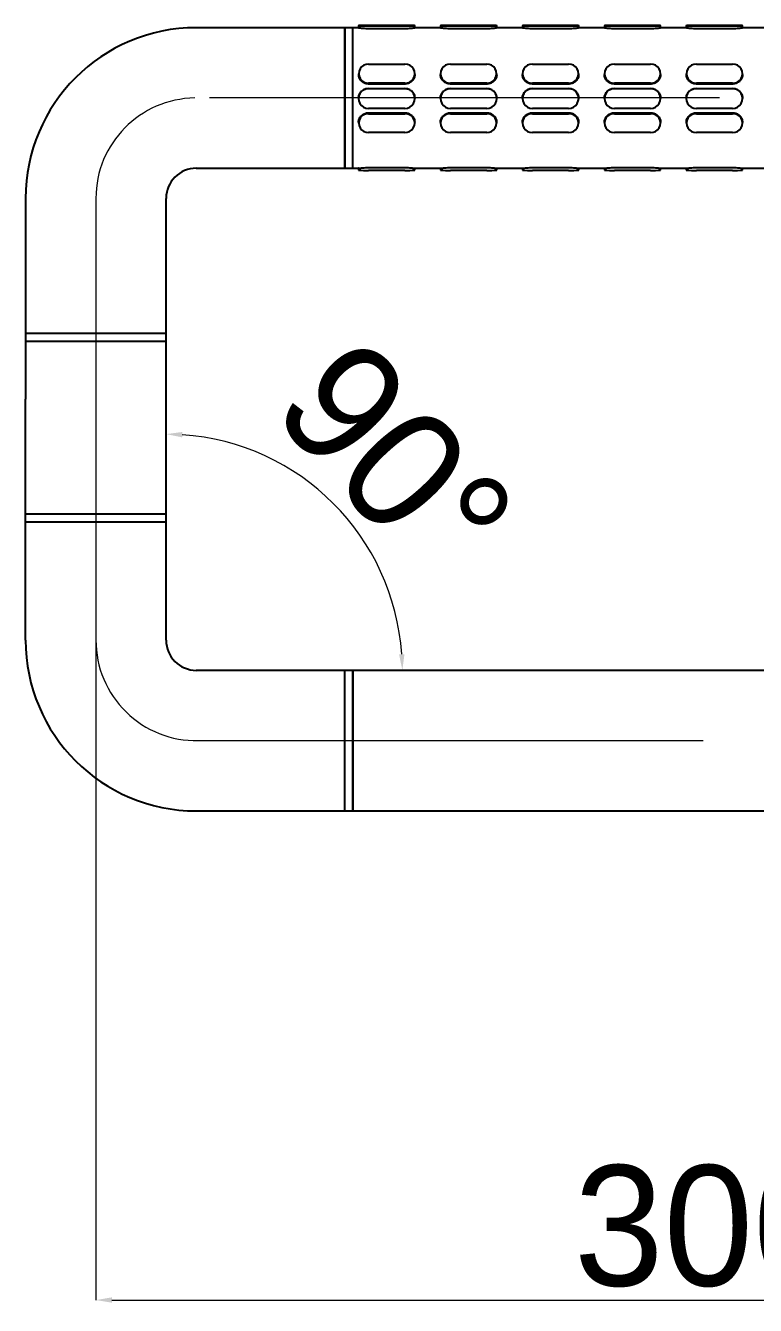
# Model space of a CAD drawing. Extents: x 0 to 3255, y 0 to 2385.
# Drawn here: x 670.8 to 852.5, y 420.9 to 739.6 of the extents above; entities that cross this region are included whole.
import ezdxf

# ---------------------------------------------------------------- set-up
doc = ezdxf.new("R2010")
doc.units = 0
doc.header["$LTSCALE"] = 10
doc.header["$MEASUREMENT"] = 0
doc.header["$PDMODE"] = 3
doc.header["$PDSIZE"] = -10
doc.linetypes.add('CENTERX2', pattern=[20.32, 12.7, -2.54, 2.54, -2.54])
doc.layers.get('0').update_dxf_attribs({"linetype": 'CONTINUOUS'})
doc.layers.get('DEFPOINTS').update_dxf_attribs({"linetype": 'CONTINUOUS'})
doc.layers.add('中心线层', color=1, linetype='CENTERX2', lineweight=25)
doc.styles.add('Daelim Dimension', font='')
doc.styles.get('Daelim Dimension').set_extended_font_data('나눔고딕')
doc.dimstyles.new('DEFAULT', dxfattribs={"dimscale": 2, "dimtxt": 2, "dimasz": 2, "dimexe": 0, "dimexo": 2, "dimgap": 1, "dimtad": 1, "dimdec": 0, "dimzin": 9, "dimdsep": 46, "dimtxsty": 'Daelim Dimension', "dimcen": 0.5, "dimclrd": 5, "dimclre": 5, "dimclrt": 256, "dimadec": 1, "dimazin": 0, "dimtfac": 1, "dimtdec": 0, "dimtix": 1, "dimtmove": 0, "dimatfit": 3, "dimfxl": 1, "dimtolj": 1, "dimtzin": 1, "dimlwd": 9, "dimlwe": 9, "dimarcsym": 0})

# ---------------------------------------------------------------- blocks, each defined once
blk = doc.blocks.new('*D63')
at = {"color": 5, "lineweight": 9, "transparency": 16777216}
blk.add_arc((705.81, 579.06), 58.8, 3.8983, 86.1017, dxfattribs=at)
at = {"color": 5, "transparency": 16777216}
for points in [[(709.79, 637.06), (709.83, 638.4), (705.81, 637.87)], [(765.14, 583.08), (763.81, 583.04), (764.61, 579.06)]]:
    blk.add_solid(points, dxfattribs=at)
at = {"layer": 'DEFPOINTS', "color": 0, "transparency": 16777216}
for p in [(705.81, 646.56), (735.21, 629.99), (705.81, 586.56), (752.31, 579.06), (1228.31, 579.06)]:
    blk.add_point(p, dxfattribs=at)
at = {"color": 7, "transparency": 16777216, "insert": (762.75, 631.1), "char_height": 30, "attachment_point": 5, "rotation": 312.425, "style": 'Daelim Dimension'}
blk.add_mtext('\\A1;90°', dxfattribs=at)
blk = doc.blocks.new('*D64')
at = {"color": 5, "lineweight": 9, "transparency": 16777216}
for p, q in [((688.31, 666.56), (688.31, 422.28)), ((993.31, 439.34), (993.31, 422.28)), ((692.31, 422.28), (989.31, 422.28))]:
    blk.add_line(p, q, dxfattribs=at)
at = {"color": 5, "transparency": 16777216}
for points in [[(692.31, 422.95), (692.31, 421.62), (688.31, 422.28)], [(989.31, 422.95), (989.31, 421.62), (993.31, 422.28)]]:
    blk.add_solid(points, dxfattribs=at)
at = {"layer": 'DEFPOINTS', "color": 0, "transparency": 16777216}
for p in [(688.31, 670.56), (993.31, 443.34), (993.31, 422.28)]:
    blk.add_point(p, dxfattribs=at)
at = {"color": 7, "transparency": 16777216, "insert": (840.81, 440.63), "char_height": 30, "attachment_point": 5, "style": 'Daelim Dimension'}
blk.add_mtext('\\A1;300', dxfattribs=at)

msp = doc.modelspace()

# ---------------------------------------------------------------- linework, layer by layer
at = {"color": 7, "linetype": 'Continuous', "lineweight": 25}
for p, q in [((753.71, 739.56), (753.71, 739.56)), ((753.71, 739.56), (753.71, 739.06)), ((753.71, 739.56), (753.71, 739.56)), ((765.21, 739.58), (756.21, 739.58)), ((756.21, 739.55), (765.21, 739.55)), ((767.71, 739.56), (767.71, 739.56)), ((767.71, 739.06), (767.71, 739.56)), ((767.71, 739.56), (767.71, 739.56)), ((774.11, 739.56), (774.11, 739.56)), ((774.11, 739.56), (774.11, 739.06)), ((774.11, 739.56), (774.11, 739.56)), ((785.61, 739.58), (776.61, 739.58)), ((776.61, 739.55), (785.61, 739.55)), ((788.11, 739.56), (788.11, 739.56)), ((788.11, 739.06), (788.11, 739.56)), ((788.11, 739.56), (788.11, 739.56)), ((794.51, 739.56), (794.51, 739.56)), ((794.51, 739.56), (794.51, 739.06)), ((794.51, 739.56), (794.51, 739.56)), ((806.01, 739.58), (797.01, 739.58)), ((797.01, 739.55), (806.01, 739.55)), ((808.51, 739.56), (808.51, 739.56)), ((808.51, 739.06), (808.51, 739.56)), ((808.51, 739.56), (808.51, 739.56)), ((814.91, 739.56), (814.91, 739.56)), ((814.91, 739.56), (814.91, 739.06)), ((814.91, 739.56), (814.91, 739.56)), ((826.41, 739.58), (817.41, 739.58)), ((817.41, 739.55), (826.41, 739.55)), ((828.91, 739.56), (828.91, 739.56)), ((828.91, 739.06), (828.91, 739.56)), ((828.91, 739.56), (828.91, 739.56)), ((835.31, 739.56), (835.31, 739.56)), ((835.31, 739.56), (835.31, 739.06)), ((835.31, 739.56), (835.31, 739.56)), ((846.81, 739.58), (837.81, 739.58)), ((837.81, 739.55), (846.81, 739.55)), ((849.31, 739.56), (849.31, 739.56)), ((849.31, 739.06), (849.31, 739.56)), ((849.31, 739.56), (849.31, 739.56)), ((750.31, 739.06), (713.31, 739.06)), ((752.31, 739.06), (750.31, 739.06)), ((750.31, 704.06), (750.31, 739.06)), ((750.31, 739.06), (750.31, 721.56)), ((753.75, 739.06), (752.31, 739.06)), ((752.31, 721.45), (752.31, 739.06)), ((752.31, 704.06), (752.31, 739.06)), ((756.21, 738.87), (765.21, 738.87)), ((774.15, 739.06), (767.69, 739.06)), ((776.61, 738.87), (785.61, 738.87)), ((794.55, 739.06), (788.09, 739.06)), ((797.01, 738.87), (806.01, 738.87)), ((814.95, 739.06), (808.49, 739.06)), ((817.41, 738.87), (826.41, 738.87)), ((835.35, 739.06), (828.89, 739.06)), ((837.81, 738.87), (846.81, 738.87)), ((855.75, 739.06), (849.29, 739.06)), ((756.21, 729.96), (765.21, 729.96)), ((776.61, 729.96), (785.61, 729.96)), ((797.01, 729.96), (806.01, 729.96)), ((817.41, 729.96), (826.41, 729.96)), ((837.81, 729.96), (846.81, 729.96)), ((753.71, 727.61), (753.71, 727.44)), ((767.71, 727.44), (767.71, 727.61)), ((774.11, 727.61), (774.11, 727.44)), ((788.11, 727.44), (788.11, 727.61)), ((794.51, 727.61), (794.51, 727.44)), ((808.51, 727.44), (808.51, 727.61)), ((814.91, 727.61), (814.91, 727.44)), ((828.91, 727.44), (828.91, 727.61)), ((835.31, 727.61), (835.31, 727.44)), ((849.31, 727.44), (849.31, 727.61)), ((765.21, 725.25), (756.21, 725.25)), ((765.21, 725.03), (756.21, 725.03)), ((756.21, 723.95), (765.21, 723.95)), ((756.21, 723.95), (765.21, 723.95)), ((785.61, 725.25), (776.61, 725.25)), ((785.61, 725.03), (776.61, 725.03)), ((776.61, 723.95), (785.61, 723.95)), ((776.61, 723.95), (785.61, 723.95)), ((806.01, 725.25), (797.01, 725.25)), ((806.01, 725.03), (797.01, 725.03)), ((797.01, 723.95), (806.01, 723.95)), ((797.01, 723.95), (806.01, 723.95)), ((826.41, 725.25), (817.41, 725.25)), ((826.41, 725.03), (817.41, 725.03)), ((817.41, 723.95), (826.41, 723.95)), ((817.41, 723.95), (826.41, 723.95)), ((846.81, 725.25), (837.81, 725.25)), ((846.81, 725.03), (837.81, 725.03)), ((837.81, 723.95), (846.81, 723.95)), ((837.81, 723.95), (846.81, 723.95)), ((750.31, 721.56), (750.31, 704.06)), ((752.31, 704.06), (752.31, 721.45)), ((753.71, 721.45), (753.71, 721.45)), ((767.71, 721.45), (767.71, 721.45)), ((774.11, 721.45), (774.11, 721.45)), ((788.11, 721.45), (788.11, 721.45)), ((794.51, 721.45), (794.51, 721.45)), ((808.51, 721.45), (808.51, 721.45)), ((814.91, 721.45), (814.91, 721.45)), ((828.91, 721.45), (828.91, 721.45)), ((835.31, 721.45), (835.31, 721.45)), ((849.31, 721.45), (849.31, 721.45)), ((765.21, 718.95), (756.21, 718.95)), ((756.21, 717.88), (765.21, 717.88)), ((756.21, 717.64), (765.21, 717.64)), ((785.61, 718.95), (776.61, 718.95)), ((776.61, 717.88), (785.61, 717.88)), ((776.61, 717.64), (785.61, 717.64)), ((806.01, 718.95), (797.01, 718.95)), ((797.01, 717.88), (806.01, 717.88)), ((797.01, 717.64), (806.01, 717.64)), ((826.41, 718.95), (817.41, 718.95)), ((817.41, 717.88), (826.41, 717.88)), ((817.41, 717.64), (826.41, 717.64)), ((846.81, 718.95), (837.81, 718.95)), ((837.81, 717.88), (846.81, 717.88)), ((837.81, 717.64), (846.81, 717.64)), ((753.71, 715.47), (753.71, 715.3)), ((767.71, 715.3), (767.71, 715.47)), ((774.11, 715.47), (774.11, 715.3)), ((788.11, 715.3), (788.11, 715.47)), ((794.51, 715.47), (794.51, 715.3)), ((808.51, 715.3), (808.51, 715.47)), ((814.91, 715.47), (814.91, 715.3)), ((828.91, 715.3), (828.91, 715.47)), ((835.31, 715.47), (835.31, 715.3)), ((849.31, 715.3), (849.31, 715.47)), ((765.21, 712.95), (756.21, 712.95)), ((785.61, 712.95), (776.61, 712.95)), ((806.01, 712.95), (797.01, 712.95)), ((826.41, 712.95), (817.41, 712.95)), ((846.81, 712.95), (837.81, 712.95)), ((756.21, 704.23), (765.21, 704.23)), ((776.61, 704.23), (785.61, 704.23)), ((797.01, 704.23), (806.01, 704.23)), ((817.41, 704.23), (826.41, 704.23)), ((837.81, 704.23), (846.81, 704.23)), ((713.31, 704.06), (750.31, 704.06)), ((750.31, 704.06), (752.31, 704.06)), ((752.31, 704.06), (753.74, 704.06)), ((753.71, 704.07), (753.71, 703.56)), ((753.71, 703.56), (753.71, 703.56)), ((756.21, 703.55), (765.21, 703.55)), ((767.67, 704.06), (774.14, 704.06)), ((767.71, 703.56), (767.71, 704.07)), ((767.71, 703.56), (767.71, 703.56)), ((774.11, 704.07), (774.11, 703.56)), ((774.11, 703.56), (774.11, 703.56)), ((776.61, 703.55), (785.61, 703.55)), ((788.07, 704.06), (794.54, 704.06)), ((788.11, 703.56), (788.11, 704.07)), ((788.11, 703.56), (788.11, 703.56)), ((794.51, 704.07), (794.51, 703.56)), ((794.51, 703.56), (794.51, 703.56)), ((797.01, 703.55), (806.01, 703.55)), ((808.47, 704.06), (814.94, 704.06)), ((808.51, 703.56), (808.51, 704.07)), ((808.51, 703.56), (808.51, 703.56)), ((814.91, 704.07), (814.91, 703.56)), ((814.91, 703.56), (814.91, 703.56)), ((817.41, 703.55), (826.41, 703.55)), ((828.87, 704.06), (835.34, 704.06)), ((828.91, 703.56), (828.91, 704.07)), ((828.91, 703.56), (828.91, 703.56)), ((835.31, 704.07), (835.31, 703.56)), ((835.31, 703.56), (835.31, 703.56)), ((837.81, 703.55), (846.81, 703.55)), ((849.27, 704.06), (855.74, 704.06)), ((849.31, 703.56), (849.31, 704.07)), ((849.31, 703.56), (849.31, 703.56)), ((670.81, 696.56), (670.81, 646.56)), ((705.81, 646.56), (705.81, 696.56)), ((750.31, 579.06), (713.31, 579.06)), ((752.31, 579.06), (750.31, 579.06)), ((750.31, 544.06), (750.31, 579.06)), ((750.31, 561.56), (750.31, 579.06)), ((1138, 579.06), (752.31, 579.06)), ((752.31, 579.06), (752.31, 578.79)), ((752.31, 544.06), (752.31, 579.06)), ((752.31, 578.79), (752.31, 544.06)), ((750.31, 544.06), (750.31, 561.56)), ((713.31, 544.06), (750.31, 544.06)), ((750.31, 544.06), (752.31, 544.06)), ((752.31, 544.06), (1228.31, 544.06))]:
    msp.add_line(p, q, dxfattribs=at)
for p, q in [((670.91, 663.04), (705.81, 663.04)), ((670.91, 661.05), (705.81, 661.05)), ((670.81, 586.56), (670.81, 646.56)), ((705.81, 586.56), (705.81, 646.56)), ((670.91, 618.03), (705.81, 618.03)), ((670.91, 616.04), (705.81, 616.04))]:
    msp.add_line(p, q)
at = {"color": 7, "linetype": 'Continuous', "lineweight": 25, "flags": 128}
for points in [[(756.21, 739.58), (755.26, 739.58), (754.44, 739.57), (753.9, 739.57), (753.71, 739.56), (753.9, 739.56), (754.44, 739.55), (755.26, 739.55), (756.21, 739.55)], [(765.21, 739.55), (766.17, 739.55), (766.98, 739.55), (767.52, 739.56), (767.71, 739.56), (767.52, 739.57), (766.98, 739.57), (766.17, 739.58), (765.21, 739.58)], [(776.61, 739.58), (775.66, 739.58), (774.84, 739.57), (774.3, 739.57), (774.11, 739.56), (774.3, 739.56), (774.84, 739.55), (775.66, 739.55), (776.61, 739.55)], [(785.61, 739.55), (786.57, 739.55), (787.38, 739.55), (787.92, 739.56), (788.11, 739.56), (787.92, 739.57), (787.38, 739.57), (786.57, 739.58), (785.61, 739.58)], [(797.01, 739.58), (796.06, 739.58), (795.24, 739.57), (794.7, 739.57), (794.51, 739.56), (794.7, 739.56), (795.24, 739.55), (796.06, 739.55), (797.01, 739.55)], [(806.01, 739.55), (806.97, 739.55), (807.78, 739.55), (808.32, 739.56), (808.51, 739.56), (808.32, 739.57), (807.78, 739.57), (806.97, 739.58), (806.01, 739.58)], [(817.41, 739.58), (816.46, 739.58), (815.64, 739.57), (815.1, 739.57), (814.91, 739.56), (815.1, 739.56), (815.64, 739.55), (816.46, 739.55), (817.41, 739.55)], [(826.41, 739.55), (827.37, 739.55), (828.18, 739.55), (828.72, 739.56), (828.91, 739.56), (828.72, 739.57), (828.18, 739.57), (827.37, 739.58), (826.41, 739.58)], [(837.81, 739.58), (836.86, 739.58), (836.04, 739.57), (835.5, 739.57), (835.31, 739.56), (835.5, 739.56), (836.04, 739.55), (836.86, 739.55), (837.81, 739.55)], [(846.81, 739.55), (847.77, 739.55), (848.58, 739.55), (849.12, 739.56), (849.31, 739.56), (849.12, 739.57), (848.58, 739.57), (847.77, 739.58), (846.81, 739.58)], [(753.71, 703.56), (753.71, 703.56), (753.71, 703.56)], [(767.71, 703.56), (767.71, 703.56), (767.71, 703.56)], [(774.11, 703.56), (774.11, 703.56), (774.11, 703.56)], [(788.11, 703.56), (788.11, 703.56), (788.11, 703.56)], [(794.51, 703.56), (794.51, 703.56), (794.51, 703.56)], [(808.51, 703.56), (808.51, 703.56), (808.51, 703.56)], [(814.91, 703.56), (814.91, 703.56), (814.91, 703.56)], [(828.91, 703.56), (828.91, 703.56), (828.91, 703.56)], [(835.31, 703.56), (835.31, 703.56), (835.31, 703.56)], [(849.31, 703.56), (849.31, 703.56), (849.31, 703.56)]]:
    msp.add_lwpolyline(points, dxfattribs=at)
at = {"color": 7, "linetype": 'Continuous', "lineweight": 25}
for centre, radius, start, end in [((713.31, 696.56), 42.5, 90, 180), ((756.1, 727.61), 2.36, 87.2403, 272.7597), ((765.33, 727.61), 2.36, 267.2403, 92.7597), ((776.5, 727.61), 2.36, 87.2403, 272.7597), ((785.73, 727.61), 2.36, 267.2403, 92.7597), ((796.9, 727.61), 2.36, 87.2403, 272.7597), ((806.13, 727.61), 2.36, 267.2403, 92.7597), ((817.3, 727.61), 2.36, 87.2403, 272.7597), ((826.53, 727.61), 2.36, 267.2403, 92.7597), ((837.7, 727.61), 2.36, 87.2403, 272.7597), ((846.93, 727.61), 2.36, 267.2403, 92.7597), ((756.21, 721.45), 2.5, 89.999, 270.001), ((765.21, 721.45), 2.5, 269.999, 90.001), ((776.61, 721.45), 2.5, 89.999, 270.001), ((785.61, 721.45), 2.5, 269.999, 90.001), ((797.01, 721.45), 2.5, 89.999, 270.001), ((806.01, 721.45), 2.5, 269.999, 90.001), ((817.41, 721.45), 2.5, 89.999, 270.001), ((826.41, 721.45), 2.5, 269.999, 90.001), ((837.81, 721.45), 2.5, 89.999, 270.001), ((846.81, 721.45), 2.5, 269.999, 90.001), ((756.09, 715.3), 2.35, 87.0226, 272.9774), ((765.33, 715.3), 2.35, 267.0226, 92.9774), ((776.49, 715.3), 2.35, 87.0226, 272.9774), ((785.73, 715.3), 2.35, 267.0226, 92.9774), ((796.89, 715.3), 2.35, 87.0226, 272.9774), ((806.13, 715.3), 2.35, 267.0226, 92.9774), ((817.29, 715.3), 2.35, 87.0226, 272.9774), ((826.53, 715.3), 2.35, 267.0226, 92.9774), ((837.69, 715.3), 2.35, 87.0226, 272.9774), ((846.93, 715.3), 2.35, 267.0226, 92.9774), ((713.31, 696.56), 7.5, 90, 180), ((755.59, 799.83), 96.29, 268.8841, 270.3719), ((765.84, 799.83), 96.29, 269.6281, 271.1159), ((775.99, 799.83), 96.29, 268.8841, 270.3719), ((786.24, 799.83), 96.29, 269.6281, 271.1159), ((796.39, 799.83), 96.29, 268.8841, 270.3719), ((806.64, 799.83), 96.29, 269.6281, 271.1159), ((816.79, 799.83), 96.29, 268.8841, 270.3719), ((827.04, 799.83), 96.29, 269.6281, 271.1159), ((837.19, 799.83), 96.29, 268.8841, 270.3719), ((847.44, 799.83), 96.29, 269.6281, 271.1159), ((713.31, 586.56), 42.5, 180, 270), ((713.31, 586.56), 7.5, 180, 270)]:
    msp.add_arc(centre, radius, start, end, dxfattribs=at)
for points, knots in [([(753.75, 739.06), (753.74, 739.06), (753.69, 739.06), (753.92, 739.03), (754.4, 738.96), (755.1, 738.9), (755.74, 738.87), (756.12, 738.87), (756.21, 738.87)], [0, 0, 0, 0, 0.09715, 0.303511, 0.510602, 0.719535, 0.928584, 1, 1, 1, 1]), ([(765.21, 738.87), (765.49, 738.87), (766.05, 738.88), (766.8, 738.94), (767.36, 739.01), (767.69, 739.06), (767.69, 739.06), (767.69, 739.06)], [0, 0, 0, 0, 0.207314, 0.414576, 0.623173, 0.83266, 1, 1, 1, 1]), ([(774.15, 739.06), (774.14, 739.06), (774.09, 739.06), (774.32, 739.03), (774.8, 738.96), (775.5, 738.9), (776.14, 738.87), (776.52, 738.87), (776.61, 738.87)], [0, 0, 0, 0, 0.09715, 0.303511, 0.510602, 0.719535, 0.928584, 1, 1, 1, 1]), ([(785.61, 738.87), (785.89, 738.87), (786.45, 738.88), (787.2, 738.94), (787.76, 739.01), (788.09, 739.06), (788.09, 739.06), (788.09, 739.06)], [0, 0, 0, 0, 0.207314, 0.414576, 0.623173, 0.83266, 1, 1, 1, 1]), ([(794.55, 739.06), (794.54, 739.06), (794.49, 739.06), (794.72, 739.03), (795.2, 738.96), (795.9, 738.9), (796.54, 738.87), (796.92, 738.87), (797.01, 738.87)], [0, 0, 0, 0, 0.09715, 0.303511, 0.510602, 0.719535, 0.928584, 1, 1, 1, 1]), ([(806.01, 738.87), (806.29, 738.87), (806.85, 738.88), (807.6, 738.94), (808.16, 739.01), (808.49, 739.06), (808.49, 739.06), (808.49, 739.06)], [0, 0, 0, 0, 0.207314, 0.414576, 0.623173, 0.83266, 1, 1, 1, 1]), ([(814.95, 739.06), (814.94, 739.06), (814.89, 739.06), (815.12, 739.03), (815.6, 738.96), (816.3, 738.9), (816.94, 738.87), (817.32, 738.87), (817.41, 738.87)], [0, 0, 0, 0, 0.09715, 0.303511, 0.510602, 0.719535, 0.928584, 1, 1, 1, 1]), ([(826.41, 738.87), (826.69, 738.87), (827.25, 738.88), (828, 738.94), (828.56, 739.01), (828.89, 739.06), (828.89, 739.06), (828.89, 739.06)], [0, 0, 0, 0, 0.207314, 0.414576, 0.623173, 0.83266, 1, 1, 1, 1]), ([(835.35, 739.06), (835.34, 739.06), (835.29, 739.06), (835.52, 739.03), (836, 738.96), (836.7, 738.9), (837.34, 738.87), (837.72, 738.87), (837.81, 738.87)], [0, 0, 0, 0, 0.09715, 0.303511, 0.510602, 0.719535, 0.928584, 1, 1, 1, 1]), ([(846.81, 738.87), (847.09, 738.87), (847.65, 738.88), (848.4, 738.94), (848.96, 739.01), (849.29, 739.06), (849.29, 739.06), (849.29, 739.06)], [0, 0, 0, 0, 0.207314, 0.414576, 0.623173, 0.83266, 1, 1, 1, 1]), ([(756.21, 725.03), (755.93, 725.05), (755.37, 725.11), (754.63, 725.53), (754.07, 726.14), (753.74, 726.82), (753.74, 727.26), (753.74, 727.44)], [0, 0, 0, 0, 0.213248, 0.426444, 0.641012, 0.856495, 1, 1, 1, 1]), ([(767.68, 727.44), (767.69, 727.35), (767.72, 727.01), (767.5, 726.4), (767.03, 725.72), (766.33, 725.24), (765.68, 725.04), (765.31, 725.03), (765.21, 725.03)], [0, 0, 0, 0, 0.070496, 0.28295, 0.496154, 0.711255, 0.926476, 1, 1, 1, 1]), ([(776.61, 725.03), (776.33, 725.05), (775.77, 725.11), (775.03, 725.53), (774.47, 726.14), (774.14, 726.82), (774.14, 727.26), (774.14, 727.44)], [0, 0, 0, 0, 0.213248, 0.426444, 0.641012, 0.856495, 1, 1, 1, 1]), ([(788.08, 727.44), (788.09, 727.35), (788.12, 727.01), (787.9, 726.4), (787.43, 725.72), (786.73, 725.24), (786.08, 725.04), (785.71, 725.03), (785.61, 725.03)], [0, 0, 0, 0, 0.070496, 0.28295, 0.496154, 0.711255, 0.926476, 1, 1, 1, 1]), ([(797.01, 725.03), (796.73, 725.05), (796.17, 725.11), (795.43, 725.53), (794.87, 726.14), (794.54, 726.82), (794.54, 727.26), (794.54, 727.44)], [0, 0, 0, 0, 0.213248, 0.426444, 0.641012, 0.856495, 1, 1, 1, 1]), ([(808.48, 727.44), (808.49, 727.35), (808.52, 727.01), (808.3, 726.4), (807.83, 725.72), (807.13, 725.24), (806.48, 725.04), (806.11, 725.03), (806.01, 725.03)], [0, 0, 0, 0, 0.070496, 0.28295, 0.496154, 0.711255, 0.926476, 1, 1, 1, 1]), ([(817.41, 725.03), (817.13, 725.05), (816.57, 725.11), (815.83, 725.53), (815.27, 726.14), (814.94, 726.82), (814.94, 727.26), (814.94, 727.44)], [0, 0, 0, 0, 0.213248, 0.426444, 0.641012, 0.856495, 1, 1, 1, 1]), ([(828.88, 727.44), (828.89, 727.35), (828.92, 727.01), (828.7, 726.4), (828.23, 725.72), (827.53, 725.24), (826.88, 725.04), (826.51, 725.03), (826.41, 725.03)], [0, 0, 0, 0, 0.070496, 0.28295, 0.496154, 0.711255, 0.926476, 1, 1, 1, 1]), ([(837.81, 725.03), (837.53, 725.05), (836.97, 725.11), (836.23, 725.53), (835.67, 726.14), (835.34, 726.82), (835.34, 727.26), (835.34, 727.44)], [0, 0, 0, 0, 0.213248, 0.426444, 0.641012, 0.856495, 1, 1, 1, 1]), ([(849.28, 727.44), (849.29, 727.35), (849.32, 727.01), (849.1, 726.4), (848.63, 725.72), (847.93, 725.24), (847.28, 725.04), (846.91, 725.03), (846.81, 725.03)], [0, 0, 0, 0, 0.070496, 0.28295, 0.496154, 0.711255, 0.926476, 1, 1, 1, 1]), ([(753.74, 721.45), (753.73, 721.54), (753.7, 721.91), (753.93, 722.55), (754.4, 723.24), (755.1, 723.74), (755.74, 723.93), (756.12, 723.95), (756.21, 723.95)], [0, 0, 0, 0, 0.070496, 0.28295, 0.496154, 0.711255, 0.926476, 1, 1, 1, 1]), ([(765.21, 723.95), (765.49, 723.92), (766.05, 723.87), (766.8, 723.44), (767.36, 722.81), (767.68, 722.11), (767.68, 721.64), (767.68, 721.45)], [0, 0, 0, 0, 0.213248, 0.426444, 0.641012, 0.856495, 1, 1, 1, 1]), ([(774.14, 721.45), (774.13, 721.54), (774.1, 721.91), (774.33, 722.55), (774.8, 723.24), (775.5, 723.74), (776.14, 723.93), (776.52, 723.95), (776.61, 723.95)], [0, 0, 0, 0, 0.070496, 0.28295, 0.496154, 0.711255, 0.926476, 1, 1, 1, 1]), ([(785.61, 723.95), (785.89, 723.92), (786.45, 723.87), (787.2, 723.44), (787.76, 722.81), (788.08, 722.11), (788.08, 721.64), (788.08, 721.45)], [0, 0, 0, 0, 0.213248, 0.426444, 0.641012, 0.856495, 1, 1, 1, 1]), ([(794.54, 721.45), (794.53, 721.54), (794.5, 721.91), (794.73, 722.55), (795.2, 723.24), (795.9, 723.74), (796.54, 723.93), (796.92, 723.95), (797.01, 723.95)], [0, 0, 0, 0, 0.070496, 0.28295, 0.496154, 0.711255, 0.926476, 1, 1, 1, 1]), ([(806.01, 723.95), (806.29, 723.92), (806.85, 723.87), (807.6, 723.44), (808.16, 722.81), (808.48, 722.11), (808.48, 721.64), (808.48, 721.45)], [0, 0, 0, 0, 0.213248, 0.426444, 0.641012, 0.856495, 1, 1, 1, 1]), ([(814.94, 721.45), (814.93, 721.54), (814.9, 721.91), (815.13, 722.55), (815.6, 723.24), (816.3, 723.74), (816.94, 723.93), (817.32, 723.95), (817.41, 723.95)], [0, 0, 0, 0, 0.070496, 0.28295, 0.496154, 0.711255, 0.926476, 1, 1, 1, 1]), ([(826.41, 723.95), (826.69, 723.92), (827.25, 723.87), (828, 723.44), (828.56, 722.81), (828.88, 722.11), (828.88, 721.64), (828.88, 721.45)], [0, 0, 0, 0, 0.213248, 0.426444, 0.641012, 0.856495, 1, 1, 1, 1]), ([(835.34, 721.45), (835.33, 721.54), (835.3, 721.91), (835.53, 722.55), (836, 723.24), (836.7, 723.74), (837.34, 723.93), (837.72, 723.95), (837.81, 723.95)], [0, 0, 0, 0, 0.070496, 0.28295, 0.496154, 0.711255, 0.926476, 1, 1, 1, 1]), ([(846.81, 723.95), (847.09, 723.92), (847.65, 723.87), (848.4, 723.44), (848.96, 722.81), (849.28, 722.11), (849.28, 721.64), (849.28, 721.45)], [0, 0, 0, 0, 0.213248, 0.426444, 0.641012, 0.856495, 1, 1, 1, 1]), ([(753.74, 715.47), (753.73, 715.56), (753.7, 715.9), (753.93, 716.51), (754.4, 717.18), (755.1, 717.67), (755.74, 717.86), (756.12, 717.87), (756.21, 717.88)], [0, 0, 0, 0, 0.070496, 0.28295, 0.496154, 0.711255, 0.926476, 1, 1, 1, 1]), ([(765.21, 717.88), (765.49, 717.85), (766.05, 717.8), (766.8, 717.38), (767.36, 716.77), (767.68, 716.09), (767.68, 715.65), (767.68, 715.47)], [0, 0, 0, 0, 0.213248, 0.426444, 0.641012, 0.856495, 1, 1, 1, 1]), ([(774.14, 715.47), (774.13, 715.56), (774.1, 715.9), (774.33, 716.51), (774.8, 717.18), (775.5, 717.67), (776.14, 717.86), (776.52, 717.87), (776.61, 717.88)], [0, 0, 0, 0, 0.070496, 0.28295, 0.496154, 0.711255, 0.926476, 1, 1, 1, 1]), ([(785.61, 717.88), (785.89, 717.85), (786.45, 717.8), (787.2, 717.38), (787.76, 716.77), (788.08, 716.09), (788.08, 715.65), (788.08, 715.47)], [0, 0, 0, 0, 0.213248, 0.426444, 0.641012, 0.856495, 1, 1, 1, 1]), ([(794.54, 715.47), (794.53, 715.56), (794.5, 715.9), (794.73, 716.51), (795.2, 717.18), (795.9, 717.67), (796.54, 717.86), (796.92, 717.87), (797.01, 717.88)], [0, 0, 0, 0, 0.070496, 0.28295, 0.496154, 0.711255, 0.926476, 1, 1, 1, 1]), ([(806.01, 717.88), (806.29, 717.85), (806.85, 717.8), (807.6, 717.38), (808.16, 716.77), (808.48, 716.09), (808.48, 715.65), (808.48, 715.47)], [0, 0, 0, 0, 0.213248, 0.426444, 0.641012, 0.856495, 1, 1, 1, 1]), ([(814.94, 715.47), (814.93, 715.56), (814.9, 715.9), (815.13, 716.51), (815.6, 717.18), (816.3, 717.67), (816.94, 717.86), (817.32, 717.87), (817.41, 717.88)], [0, 0, 0, 0, 0.070496, 0.28295, 0.496154, 0.711255, 0.926476, 1, 1, 1, 1]), ([(826.41, 717.88), (826.69, 717.85), (827.25, 717.8), (828, 717.38), (828.56, 716.77), (828.88, 716.09), (828.88, 715.65), (828.88, 715.47)], [0, 0, 0, 0, 0.213248, 0.426444, 0.641012, 0.856495, 1, 1, 1, 1]), ([(835.34, 715.47), (835.33, 715.56), (835.3, 715.9), (835.53, 716.51), (836, 717.18), (836.7, 717.67), (837.34, 717.86), (837.72, 717.87), (837.81, 717.88)], [0, 0, 0, 0, 0.070496, 0.28295, 0.496154, 0.711255, 0.926476, 1, 1, 1, 1]), ([(846.81, 717.88), (847.09, 717.85), (847.65, 717.8), (848.4, 717.38), (848.96, 716.77), (849.28, 716.09), (849.28, 715.65), (849.28, 715.47)], [0, 0, 0, 0, 0.213248, 0.426444, 0.641012, 0.856495, 1, 1, 1, 1]), ([(753.74, 704.07), (753.73, 704.07), (753.71, 704.06), (753.93, 704.09), (754.4, 704.14), (755.1, 704.2), (755.74, 704.22), (756.12, 704.23), (756.21, 704.23)], [0, 0, 0, 0, 0.043106, 0.26182, 0.481307, 0.702746, 0.924309, 1, 1, 1, 1]), ([(765.21, 704.23), (765.49, 704.22), (766.05, 704.22), (766.8, 704.16), (767.36, 704.1), (767.67, 704.07), (767.67, 704.07), (767.67, 704.07)], [0, 0, 0, 0, 0.219736, 0.439416, 0.660512, 0.88255, 1, 1, 1, 1]), ([(774.14, 704.07), (774.13, 704.07), (774.11, 704.06), (774.33, 704.09), (774.8, 704.14), (775.5, 704.2), (776.14, 704.22), (776.52, 704.23), (776.61, 704.23)], [0, 0, 0, 0, 0.0431056, 0.2618196, 0.4813068, 0.7027459, 0.9243093, 1, 1, 1, 1]), ([(785.61, 704.23), (785.89, 704.22), (786.45, 704.22), (787.2, 704.16), (787.76, 704.1), (788.07, 704.07), (788.07, 704.07), (788.07, 704.07)], [0, 0, 0, 0, 0.219736, 0.439416, 0.660512, 0.88255, 1, 1, 1, 1]), ([(794.54, 704.07), (794.53, 704.07), (794.51, 704.06), (794.73, 704.09), (795.2, 704.14), (795.9, 704.2), (796.54, 704.22), (796.92, 704.23), (797.01, 704.23)], [0, 0, 0, 0, 0.0431056, 0.2618196, 0.4813068, 0.7027459, 0.9243093, 1, 1, 1, 1]), ([(806.01, 704.23), (806.29, 704.22), (806.85, 704.22), (807.6, 704.16), (808.16, 704.1), (808.47, 704.07), (808.47, 704.07), (808.47, 704.07)], [0, 0, 0, 0, 0.219736, 0.439416, 0.660512, 0.88255, 1, 1, 1, 1]), ([(814.94, 704.07), (814.93, 704.07), (814.91, 704.06), (815.13, 704.09), (815.6, 704.14), (816.3, 704.2), (816.94, 704.22), (817.32, 704.23), (817.41, 704.23)], [0, 0, 0, 0, 0.0431056, 0.2618196, 0.4813068, 0.7027459, 0.9243093, 1, 1, 1, 1]), ([(826.41, 704.23), (826.69, 704.22), (827.25, 704.22), (828, 704.16), (828.56, 704.1), (828.87, 704.07), (828.87, 704.07), (828.87, 704.07)], [0, 0, 0, 0, 0.219736, 0.439416, 0.660512, 0.88255, 1, 1, 1, 1]), ([(835.34, 704.07), (835.33, 704.07), (835.31, 704.06), (835.53, 704.09), (836, 704.14), (836.7, 704.2), (837.34, 704.22), (837.72, 704.23), (837.81, 704.23)], [0, 0, 0, 0, 0.0431056, 0.2618196, 0.4813068, 0.7027459, 0.9243093, 1, 1, 1, 1]), ([(846.81, 704.23), (847.09, 704.22), (847.65, 704.22), (848.4, 704.16), (848.96, 704.1), (849.27, 704.07), (849.27, 704.07), (849.27, 704.07)], [0, 0, 0, 0, 0.219736, 0.439416, 0.660512, 0.88255, 1, 1, 1, 1])]:
    msp.add_open_spline(points, degree=3, knots=knots, dxfattribs=at)
at = {"layer": '中心线层', "linetype": 'CENTERX2', "lineweight": 18}
for p, q in [((1249.99, 721.56), (712.54, 721.56)), ((688.31, 696.56), (688.31, 646.56)), ((688.31, 696.56), (688.31, 646.56)), ((712.52, 561.56), (1254.59, 561.56))]:
    msp.add_line(p, q, dxfattribs=at)
for centre, start, end in [((713.31, 696.56), 90.8447, 180), ((713.31, 586.56), 180, 271.1627)]:
    msp.add_arc(centre, 25, start, end, dxfattribs=at)

# ---------------------------------------------------------------- dimensions: what is measured, and where the dimension line sits
dim = msp.add_linear_dim(base=(993.31, 422.28), p1=(688.31, 670.56), p2=(993.31, 443.34), text='300', dimstyle='DEFAULT', override={"dimtxt": 15, "dimclrd": 5, "dimclre": 5, "dimclrt": 7})
dim.commit()
dim.dimension.update_dxf_attribs({"geometry": '*D64', "text_midpoint": (840.81, 422.28), "dimtype": 160})
dim = msp.add_angular_dim_2l(base=(735.21, 629.99), line1=((705.81, 586.56), (705.81, 646.56)), line2=((1228.31, 579.06), (752.31, 579.06)), dimstyle='DEFAULT', override={"dimtxt": 15, "dimclrd": 5, "dimclre": 5, "dimclrt": 7, "dimadec": 0})
dim.commit()
dim.dimension.update_dxf_attribs({"geometry": '*D63', "text_midpoint": (749.22, 618.73), "dimtype": 162})

doc.saveas('drawing.dxf')
